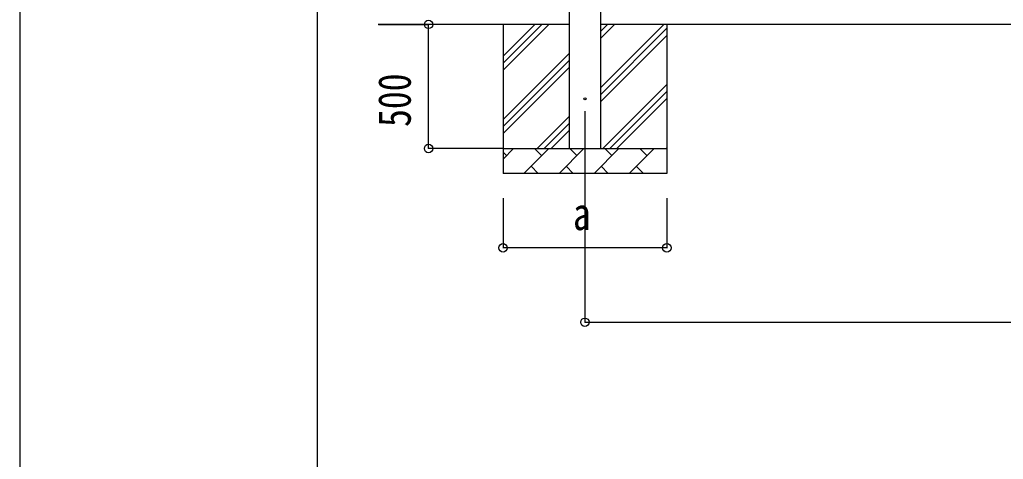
# Model space of a CAD drawing. Units: millimetres, scale not verified. Extents: x -16820 to 16820, y -11880 to 11880.
# Drawn here: x -16820 to -12856, y -6953 to -5182 of the extents above; entities that cross this region are included whole.
import ezdxf
from ezdxf.enums import TextEntityAlignment as Align

# ---------------------------------------------------------------- set-up
doc = ezdxf.new("R2010")
doc.units = ezdxf.units.MM
doc.header["$LTSCALE"] = 60
for name, color, linetype in [('0-4_YKK_12', 2, 'Continuous'), ('0-5_YKK_13', 4, 'Continuous'), ('0-6_YKK_A1', 4, 'Continuous'), ('0-7_YKK_D', 6, 'Continuous'), ('0-8_YKK_ZWAK', 7, 'Continuous')]:
    doc.layers.add(name, color=color, linetype=linetype)
doc.styles.add('ＭＳ ゴシック', font='')
doc.styles.get('ＭＳ ゴシック').set_extended_font_data('MS Gothic')

msp = doc.modelspace()

# ---------------------------------------------------------------- linework, layer by layer
at = {"layer": '0-4_YKK_12'}
msp.add_line((-14542.35, -5551.19), (-14542.35, -6051.19), dxfattribs=at)
at = {"layer": '0-5_YKK_13'}
msp.add_circle((-14542.35, -5501.19), 4.5, dxfattribs=at)
at = {"layer": '0-6_YKK_A1'}
for p, q in [((-14604.85, -5701.19), (-14604.85, -2846.19)), ((-14479.85, -2846.19), (-14479.85, -5701.19)), ((-14604.85, -5201.19), (-15374.85, -5201.19)), ((-14872.35, -5201.19), (-14872.35, -5801.19)), ((-14872.35, -5386.24), (-14687.3, -5201.19)), ((-14872.35, -5357.95), (-14715.58, -5201.19)), ((-14872.35, -5329.67), (-14743.86, -5201.19)), ((-9331.85, -5201.19), (-14479.85, -5201.19)), ((-14479.85, -5456.29), (-14224.75, -5201.19)), ((-14479.85, -5258.3), (-14422.74, -5201.19)), ((-14479.85, -5230.01), (-14451.02, -5201.19)), ((-14479.85, -5484.57), (-14212.35, -5217.07)), ((-14212.35, -5201.19), (-14212.35, -5801.19)), ((-14479.85, -5512.85), (-14212.35, -5245.35)), ((-14872.35, -5584.23), (-14604.85, -5316.73)), ((-14872.35, -5612.51), (-14604.85, -5345.01)), ((-14872.35, -5640.8), (-14604.85, -5373.3)), ((-14470.19, -5701.19), (-14212.35, -5443.34)), ((-14441.9, -5701.19), (-14212.35, -5471.63)), ((-14413.62, -5701.19), (-14212.35, -5499.91)), ((-14734.75, -5701.19), (-14604.85, -5571.29)), ((-14706.46, -5701.19), (-14604.85, -5599.57)), ((-14678.18, -5701.19), (-14604.85, -5627.85)), ((-14872.35, -5701.19), (-14212.35, -5701.19)), ((-14872.35, -5744.08), (-14829.45, -5701.19)), ((-14788.03, -5801.19), (-14688.03, -5701.19)), ((-14716.59, -5729.74), (-14745.14, -5701.19)), ((-14646.61, -5801.19), (-14546.61, -5701.19)), ((-14575.16, -5729.74), (-14603.72, -5701.19)), ((-14505.19, -5801.19), (-14405.19, -5701.19)), ((-14433.74, -5729.74), (-14462.3, -5701.19)), ((-14363.77, -5801.19), (-14263.77, -5701.19)), ((-14292.32, -5729.74), (-14320.87, -5701.19)), ((-14215.63, -5701.19), (-14212.35, -5697.9)), ((-14858.01, -5729.74), (-14872.35, -5715.4)), ((-14759.48, -5772.63), (-14730.92, -5801.19)), ((-14618.06, -5772.63), (-14589.5, -5801.19)), ((-14476.64, -5772.63), (-14448.08, -5801.19)), ((-14335.21, -5772.63), (-14306.66, -5801.19)), ((-14212.35, -5801.19), (-14872.35, -5801.19))]:
    msp.add_line(p, q, dxfattribs=at)
at = {"layer": '0-7_YKK_D'}
for p, q in [((-15373.85, -5201.19), (-15171.35, -5201.19)), ((-15172.35, -5701.19), (-15172.35, -5201.19)), ((-14873.35, -5701.19), (-15173.35, -5701.19)), ((-14872.35, -5901.19), (-14872.35, -6102.19)), ((-14542.35, -5901.19), (-14542.35, -6402.19)), ((-14212.35, -5901.19), (-14212.35, -6102.19)), ((-14212.35, -6101.19), (-14872.35, -6101.19)), ((-14542.35, -6401.19), (-9269.35, -6401.19))]:
    msp.add_line(p, q, dxfattribs=at)
for centre in [(-15172.35, -5201.19), (-15172.35, -5701.19), (-14872.35, -6101.19), (-14212.35, -6101.19), (-14542.35, -6401.19)]:
    msp.add_circle(centre, 17, dxfattribs=at)
at = {"layer": '0-8_YKK_ZWAK'}
msp.add_line((-15619.92, -10100), (-15619.92, 11100), dxfattribs=at)
msp.add_lwpolyline([(-16820, -11880), (16820, -11880), (16820, 11880), (-16820, 11880)], close=True, dxfattribs=at)

# ---------------------------------------------------------------- texts
at = {"layer": '0-7_YKK_D', "style": 'ＭＳ ゴシック', "width": 0.8}
msp.add_text('500', height=132, rotation=90, dxfattribs=at).set_placement((-15204.35, -5614.39), align=Align.BOTTOM_LEFT)
msp.add_text('a', height=132, dxfattribs=at).set_placement((-14590.35, -6069.19), align=Align.BOTTOM_LEFT)

doc.saveas('drawing.dxf')
